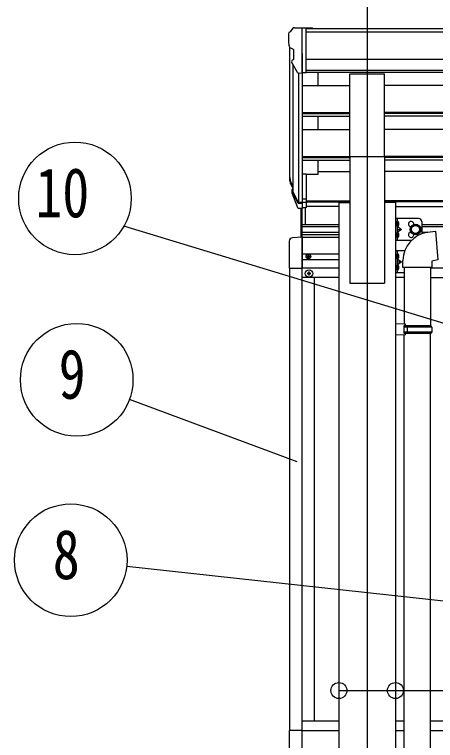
# Model space of a CAD drawing. Units: millimetres, scale not verified. Extents: x -12615 to 12615, y -8910 to 8910.
# Drawn here: x -6736 to -6063, y -3656 to -2496 of the extents above; entities that cross this region are included whole.
import ezdxf
from ezdxf.enums import TextEntityAlignment as Align

# ---------------------------------------------------------------- set-up
doc = ezdxf.new("R2010")
doc.units = ezdxf.units.MM
doc.header["$LTSCALE"] = 40
for name, color, linetype in [('0-3_YKK_12', 2, 'Continuous'), ('0-4_YKK_13', 4, 'Continuous'), ('0-5_YKK_A1', 4, 'Continuous'), ('0-6_YKK_D', 6, 'Continuous')]:
    doc.layers.add(name, color=color, linetype=linetype)
doc.styles.add('ＭＳ ゴシック', font='')
doc.styles.get('ＭＳ ゴシック').set_extended_font_data('MS Gothic')

msp = doc.modelspace()

# ---------------------------------------------------------------- linework, layer by layer
at = {"layer": '0-3_YKK_12'}
msp.add_line((-6172.56, -2400.92), (-6172.56, -5575.32), dxfattribs=at)
at = {"layer": '0-4_YKK_13'}
for p, q in [((-6298.56, -2526.68), (-6298.56, -2527.3)), ((-6291.65, -2517.87), (-6295.72, -2523.68)), ((-6288.56, -2517.3), (-6290.89, -2517.45)), ((-6288.56, -2517.3), (-6270.06, -2517.3)), ((-6276.56, -2590.29), (-6276.56, -2517.3)), ((-6270.06, -2517.3), (-6260.06, -2517.39)), ((-6270.06, -2589.29), (-6270.06, -2517.3)), ((-6260.06, -2518.91), (-6260.06, -2517.39)), ((-6296.03, -2548.49), (-6290.71, -2551.56)), ((-6290.56, -2551.82), (-6290.56, -2568.09)), ((-6284.18, -2588.48), (-6293.19, -2572.88)), ((-6276.56, -2590.29), (-6281.77, -2589.97)), ((-6270.06, -2589.29), (-6276.56, -2589.29)), ((-6200.06, -2722.75), (-6200.06, -2590.95)), ((-6200.06, -2590.95), (-6145.06, -2590.95)), ((-6145.06, -2722.75), (-6145.06, -2590.95)), ((-6200.06, -2722.75), (-6145.06, -2722.75)), ((-6276.56, -2751.03), (-6276.56, -2805.8)), ((-6270.06, -2751.03), (-6276.56, -2751.03)), ((-6270.06, -2751.03), (-6270.06, -2805.06)), ((-6295.47, -2765.22), (-6291.59, -2773.16)), ((-6294.86, -2763.84), (-6291.59, -2770.9)), ((-6293.15, -2776.49), (-6292.81, -2780.9)), ((-6292.81, -2780.9), (-6284, -2804.44)), ((-6292.2, -2780.33), (-6284, -2796.51)), ((-6282.99, -2795.38), (-6290.75, -2779.98)), ((-6270.06, -2791.16), (-6276.56, -2791.16)), ((-6276.56, -2796.06), (-6281.69, -2796.06)), ((-6276.56, -2797.87), (-6281.41, -2797.87)), ((-6276.56, -2805.8), (-6281.41, -2805.8)), ((-6278.06, -2851.88), (-6278.06, -2805.8)), ((-6270.06, -2796.04), (-6276.56, -2796.04)), ((-6270.06, -2805.06), (-6276.56, -2805.06)), ((-6276.56, -2851.8), (-6276.56, -2805.06)), ((-6271.06, -2831.3), (-6271.06, -2805.06)), ((-6127.36, -2821.8), (-6127.36, -2856.8)), ((-6090.36, -2821.8), (-6127.36, -2821.8)), ((-6124.86, -2821.8), (-6124.86, -2856.8)), ((-6124.36, -2826.3), (-6123.56, -2826.45)), ((-6085.36, -2826.8), (-6085.36, -2846.24)), ((-6124.36, -2834.3), (-6124.86, -2834.22)), ((-6124.86, -2839.3), (-6117.86, -2839.3)), ((-6124.36, -2834.3), (-6123.56, -2834.16)), ((-6276.56, -2851.8), (-6291.85, -2852.61)), ((-6276.56, -2851.8), (-6276.56, -2900.99)), ((-6124.36, -2852.3), (-6124.86, -2852.22)), ((-6124.36, -2844.3), (-6123.56, -2844.45)), ((-6124.36, -2852.3), (-6123.56, -2852.16)), ((-6075.92, -2843.85), (-6063.41, -2842.29)), ((-6297.06, -2858.1), (-6297.06, -2900.99)), ((-6101.85, -2856.8), (-6127.36, -2856.8)), ((-6127.36, -2873.68), (-6127.36, -2908.68)), ((-6112.59, -2873.68), (-6127.36, -2873.68)), ((-6124.86, -2873.68), (-6124.86, -2908.68)), ((-6267.79, -2882.27), (-6268.61, -2882.27)), ((-6265.33, -2883.09), (-6264.51, -2883.09)), ((-6124.36, -2878.18), (-6124.86, -2878.27)), ((-6124.36, -2878.18), (-6123.56, -2878.32)), ((-6124.36, -2886.18), (-6123.56, -2886.04)), ((-6124.86, -2891.18), (-6117.86, -2891.18)), ((-6124.36, -2896.18), (-6124.86, -2896.27)), ((-6124.36, -2896.18), (-6123.56, -2896.32)), ((-6115.32, -2899.86), (-6115.32, -2888.94)), ((-6297.06, -2900.99), (-6276.56, -2900.99)), ((-6267.06, -2909.18), (-6268.06, -2909.18)), ((-6264.06, -2910.18), (-6263.06, -2910.18)), ((-6113.36, -2908.68), (-6127.36, -2908.68)), ((-6124.36, -2904.18), (-6123.56, -2904.04)), ((-6069.32, -2899.86), (-6115.32, -2899.86)), ((-6113.36, -2899.86), (-6113.36, -2990.69)), ((-6071.36, -2899.86), (-6071.36, -2993.25)), ((-6111.36, -2990.75), (-6127.36, -2990.28)), ((-6127.36, -2990.28), (-6127.36, -3008.22)), ((-6111.36, -2992.75), (-6111.36, -2990.75)), ((-6111.36, -2992.75), (-6113.36, -2992.75)), ((-6070.36, -2993.25), (-6113.36, -2993.25)), ((-6069.36, -2995.25), (-6113.36, -2995.25)), ((-6108.88, -2995.25), (-6108.45, -2993.25)), ((-6069.36, -2995.25), (-6070.36, -2993.25)), ((-6069.36, -2995.25), (-6069.36, -3003.25)), ((-6111.36, -3007.75), (-6127.36, -3008.22)), ((-6069.36, -3003.25), (-6113.36, -3003.25)), ((-6070.36, -3005.25), (-6113.36, -3005.25)), ((-6113.36, -3849.94), (-6113.36, -3007.81)), ((-6111.36, -3007.75), (-6111.36, -3005.75)), ((-6071.36, -3852.5), (-6071.36, -3005.25)), ((-6069.36, -3003.25), (-6070.36, -3005.25))]:
    msp.add_line(p, q, dxfattribs=at)
for points in [[(-6125.24, -2830.3), (-6124.61, -2829.12), (-6122.38, -2828)], [(-6124.36, -2834.3), (-6124.36, -2826.3), (-6124.86, -2826.39), (-6124.86, -2834.22)], [(-6125.24, -2830.3), (-6124.61, -2831.49), (-6122.38, -2832.6)], [(-6124.86, -2834.3), (-6117.86, -2839.3), (-6124.86, -2844.3)], [(-6125.24, -2848.3), (-6124.61, -2847.12), (-6122.38, -2846)], [(-6125.24, -2848.3), (-6124.61, -2849.49), (-6122.38, -2850.6)], [(-6124.36, -2852.3), (-6124.36, -2844.3), (-6124.86, -2844.39), (-6124.86, -2852.22)], [(-6063.41, -2842.29), (-6059.4, -2888.11), (-6069.32, -2889.86), (-6069.32, -2899.86)], [(-6268.61, -2882.27), (-6268.61, -2883.09), (-6267.79, -2883.09)], [(-6266.15, -2881.45), (-6266.15, -2880.63), (-6266.97, -2880.63), (-6266.97, -2881.45)], [(-6266.97, -2883.91), (-6266.97, -2884.73), (-6266.15, -2884.73), (-6266.15, -2883.91)], [(-6264.51, -2883.09), (-6264.51, -2882.27), (-6265.33, -2882.27)], [(-6125.24, -2882.18), (-6124.61, -2881), (-6122.38, -2879.88)], [(-6125.24, -2882.18), (-6124.61, -2883.37), (-6122.38, -2884.48)], [(-6124.36, -2878.18), (-6124.36, -2886.18), (-6124.86, -2886.1), (-6124.86, -2878.27)], [(-6124.86, -2886.18), (-6117.86, -2891.18), (-6124.86, -2896.18)], [(-6125.24, -2900.18), (-6124.61, -2899), (-6122.38, -2897.88)], [(-6124.36, -2896.18), (-6124.36, -2904.18), (-6124.86, -2904.1), (-6124.86, -2896.27)], [(-6268.06, -2909.18), (-6268.06, -2910.18), (-6267.06, -2910.18)], [(-6265.06, -2908.18), (-6265.06, -2907.18), (-6266.06, -2907.18), (-6266.06, -2908.18)], [(-6263.06, -2910.18), (-6263.06, -2909.18), (-6264.06, -2909.18)], [(-6125.24, -2900.18), (-6124.61, -2901.37), (-6122.38, -2902.48)], [(-6266.06, -2911.18), (-6266.06, -2912.18), (-6265.06, -2912.18), (-6265.06, -2911.18)], [(-6111.36, -3005.75), (-6113.36, -3005.75), (-6113.36, -2992.75)], [(-6108.88, -2995.25), (-6108.88, -3003.25), (-6108.45, -3005.25)], [(-6276.56, -3639.8), (-6297.26, -3639.8), (-6297.26, -3737.8), (-6276.56, -3737.8)]]:
    msp.add_lwpolyline(points, dxfattribs=at)
msp.add_lwpolyline([(-6095.36, -2846.81), (-6101.86, -2843.06), (-6101.86, -2835.55), (-6095.36, -2831.8), (-6088.86, -2835.55), (-6088.86, -2843.06)], close=True, dxfattribs=at)
for centre, radius in [((-6095.36, -2839.3), 8.5), ((-6095.36, -2839.3), 7.5), ((-6095.36, -2839.3), 6.5), ((-6266.56, -2882.68), 3.75), ((-6265.56, -2909.68), 5.9)]:
    msp.add_circle(centre, radius, dxfattribs=at)
for centre, radius, start, end in [((-6295.56, -2526.68), 3, 93, 180), ((-6096.56, -2527.3), 202, 180, 184.94904), ((-6290.83, -2518.45), 1, 93.5, 145), ((-6291.65, -2544.12), 6.18, 185.7035, 224.99897), ((-6290.86, -2551.82), 0.3, 0, 60), ((-6290.59, -2571.38), 3, 94.7167, 210), ((-6290.86, -2568.09), 0.3, 274.7167, 0), ((-6281.59, -2586.98), 3, 210, 266.5), ((-6267.38, -2756.1), 29.53, 186.50806, 197.98144), ((-6265.97, -2754.34), 30.41, 187.1552, 198.19734), ((-6123.71, -2827.33), 0.9, 32.05588, 80), ((-6128.46, -2830.3), 6.5, 327.94412, 32.05588), ((-6102.36, -2830.8), 4.25, 353.70569, 265.23923), ((-6090.36, -2826.8), 5, 0, 90), ((-6123.71, -2833.28), 0.9, 280, 327.94412), ((-6123.71, -2845.33), 0.9, 32.05588, 80), ((-6123.71, -2851.28), 0.9, 280, 327.94412), ((-6128.46, -2848.3), 6.5, 327.94412, 32.05588), ((-6069.41, -2889.29), 45.91, 98.14944, 179.55845), ((-6102.36, -2847.8), 4.25, 94.76077, 6.29431), ((-6291.56, -2858.1), 5.5, 93, 180), ((-6267.79, -2881.45), 0.82, 270, 0), ((-6267.79, -2883.91), 0.82, 0, 90), ((-6265.33, -2881.45), 0.82, 180, 270), ((-6265.33, -2883.91), 0.82, 90, 180), ((-6123.71, -2879.21), 0.9, 32.05588, 80), ((-6123.71, -2885.16), 0.9, 280, 327.94412), ((-6128.46, -2882.18), 6.5, 327.94412, 32.05588), ((-6123.71, -2897.21), 0.9, 32.05588, 80), ((-6128.46, -2900.18), 6.5, 327.94412, 32.05588), ((-6267.06, -2908.18), 1, 270, 0), ((-6267.06, -2911.18), 1, 0, 90), ((-6264.06, -2908.18), 1, 180, 270), ((-6264.06, -2911.18), 1, 90, 180), ((-6123.71, -2903.16), 0.9, 280, 327.94412)]:
    msp.add_arc(centre, radius, start, end, dxfattribs=at)
for centre, major_axis, ratio, start_param, end_param in [((-6207.91, -2756.53), (-89.06, 1.43), 0.57596, 6.1962358, 6.3678173), ((-6208.7, -2749.86), (87.93, 4.42), 0.541684, 3.0659337, 3.2228513), ((-6291.85, -2776.49), (1.3, 0), 0.90356, 1.3700892, 3.347195), ((-6205.93, -2760.3), (-89.07, 0), 0.90356, 0.2056023, 0.2515348), ((-6206.64, -2756.44), (-88.05, 0), 0.90356, 0.2662965, 0.3003836), ((-6281.41, -2795.15), (-3, 0), 0.90356, 0.5235988, 1.5707963), ((-6281.41, -2803.09), (3, 0), 0.90356, 3.6651914, 4.712389), ((-6281.69, -2794.7), (-1.5, 0), 0.90356, 0.5235988, 1.5707963)]:
    msp.add_ellipse(centre, major_axis=major_axis, ratio=ratio, start_param=start_param, end_param=end_param, dxfattribs=at)
at = {"layer": '0-5_YKK_A1'}
for p, q in [((-3429.06, -2518.91), (-6270.06, -2518.91)), ((-3429.06, -2524.13), (-6270.06, -2524.13)), ((-6296.56, -2547.88), (-6296.56, -2750.66)), ((-6276.56, -2558.41), (-6276.56, -2751.03)), ((-3419.06, -2567.66), (-6270.06, -2567.66)), ((-6291.59, -2575.65), (-6291.59, -2777.37)), ((-3419.06, -2585.51), (-6270.06, -2585.51)), ((-6282.56, -2589.81), (-6282.57, -2795.8)), ((-3419.06, -2588.76), (-6270.06, -2588.76)), ((-6251.56, -2588.76), (-6251.56, -2609.33)), ((-6276.56, -2609.33), (-6200.06, -2609.33)), ((-3440.06, -2609.33), (-6145.06, -2609.33)), ((-6276.56, -2652.7), (-6200.06, -2652.7)), ((-6276.56, -2654.19), (-6200.06, -2654.19)), ((-3440.06, -2652.7), (-6145.06, -2652.7)), ((-3440.06, -2654.19), (-6145.06, -2654.19)), ((-6276.56, -2658.51), (-6200.06, -2658.51)), ((-6251.56, -2658.51), (-6251.56, -2679.44)), ((-3440.06, -2658.51), (-6145.06, -2658.51)), ((-6276.56, -2679.44), (-6200.06, -2679.44)), ((-3440.06, -2679.44), (-6145.06, -2679.44)), ((-6276.56, -2722.8), (-6200.06, -2722.8)), ((-6276.56, -2724.3), (-6200.06, -2724.3)), ((-6200.06, -2722.75), (-6200.06, -2925.32)), ((-6145.06, -2722.75), (-6145.06, -2925.32)), ((-3440.06, -2722.8), (-6145.06, -2722.8)), ((-3440.06, -2724.3), (-6145.06, -2724.3)), ((-6276.56, -2728.61), (-6200.06, -2728.61)), ((-6251.56, -2728.61), (-6251.56, -2751.66)), ((-3440.06, -2728.61), (-6145.06, -2728.61)), ((-6251.56, -2746.72), (-6200.06, -2746.72)), ((-5585.56, -2746.72), (-6145.06, -2746.72)), ((-6251.56, -2751.66), (-6270.06, -2751.66)), ((-6270.06, -2793.73), (-6200.06, -2793.73)), ((-3440.06, -2793.73), (-6145.06, -2793.73)), ((-6270.06, -2795.13), (-6200.06, -2795.13)), ((-6217.76, -2802.82), (-6270.06, -2802.82)), ((-6217.76, -2796.32), (-6217.76, -5425.32)), ((-6217.76, -2796.32), (-6200.06, -2796.32)), ((-3440.06, -2795.13), (-6145.06, -2795.13)), ((-6127.36, -2796.32), (-6145.06, -2796.32)), ((-6127.36, -2796.32), (-6127.36, -5425.32)), ((-6127.36, -2802.82), (-6042.56, -2802.82)), ((-6276.56, -2831.3), (-6217.76, -2831.3)), ((-6276.56, -2834.8), (-6217.76, -2834.8)), ((-6085.36, -2831.3), (-6021.96, -2831.3)), ((-6085.36, -2834.8), (-6021.96, -2834.8)), ((-6276.56, -2843.8), (-6217.76, -2843.8)), ((-6276.56, -2847.3), (-6217.76, -2847.3)), ((-6276.56, -4725.8), (-6276.56, -2851.8)), ((-6217.76, -2852.3), (-6276.56, -2852.3)), ((-6085.36, -2843.8), (-6075.58, -2843.8)), ((-6276.56, -2878.18), (-6217.76, -2878.18)), ((-6276.56, -2887.18), (-6217.76, -2887.18)), ((-6296.56, -2901), (-6296.56, -3639.8)), ((-6276.56, -2900.68), (-6217.76, -2900.68)), ((-6071.36, -2900.68), (-4859.56, -2900.68)), ((-6217.76, -2916.18), (-6276.56, -2916.18)), ((-6256.56, -3624.3), (-6256.56, -2916.18)), ((-6113.36, -2916.18), (-6127.36, -2916.18)), ((-6071.36, -2916.18), (-4817.56, -2916.18)), ((-6200.06, -2925.32), (-6145.06, -2925.32)), ((-6276.56, -3624.3), (-6217.76, -3624.3)), ((-6127.36, -3624.3), (-6113.36, -3624.3)), ((-6071.36, -3624.3), (-4817.56, -3624.3)), ((-6276.56, -3639.8), (-6217.76, -3639.8)), ((-6127.36, -3639.8), (-6113.36, -3639.8)), ((-6071.36, -3639.8), (-4817.56, -3639.8))]:
    msp.add_line(p, q, dxfattribs=at)
at = {"layer": '0-6_YKK_D'}
for p, q in [((-5561.41, -3138.31), (-6561.54, -2834.18)), ((-6284.44, -3210.35), (-6552.67, -3110.83)), ((-4844.37, -3565.95), (-6557, -3377.45))]:
    msp.add_line(p, q, dxfattribs=at)
msp.add_lwpolyline([(-6217.76, -3575.75), (-6127.36, -3575.75), (-5864.36, -3575.75)], dxfattribs=at)
for centre, radius in [((-6639.8, -2789.74), 90), ((-6637.05, -3079.52), 90), ((-6646.46, -3367.61), 90), ((-6217.76, -3575.75), 12.75), ((-6127.36, -3575.75), 12.75)]:
    msp.add_circle(centre, radius, dxfattribs=at)

# ---------------------------------------------------------------- texts
at = {"layer": '0-6_YKK_D', "style": 'ＭＳ ゴシック', "width": 0.8}
for s, p in [('10', (-6703.16, -2843.74)), ('9', (-6665.85, -3133.52)), ('8', (-6675.26, -3421.61))]:
    msp.add_text(s, height=79.18, dxfattribs=at).set_placement(p, align=Align.BOTTOM_LEFT)

doc.saveas('drawing.dxf')
